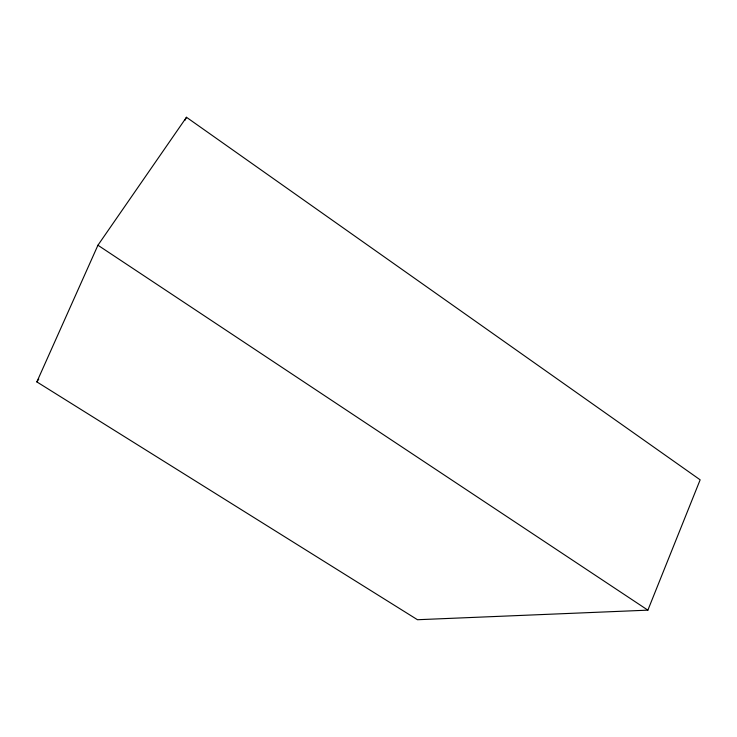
<?xml version="1.0" encoding="UTF-8"?>
<svg xmlns="http://www.w3.org/2000/svg" width="737" height="737" viewBox="0 0 737 737"><rect width="100%" height="100%" fill="white"/><g stroke="black" fill="none" stroke-linecap="round" stroke-linejoin="round"><path stroke-width="1.11" d="M647.878 610.153L700.15 479.824L186.479 117.275L97.938 245.228L36.85 381.895L417.483 619.725L647.878 610.153L97.938 245.228M184.913 120.352L186.479 117.275M36.85 381.895L38.785 379.048"/></g></svg>
